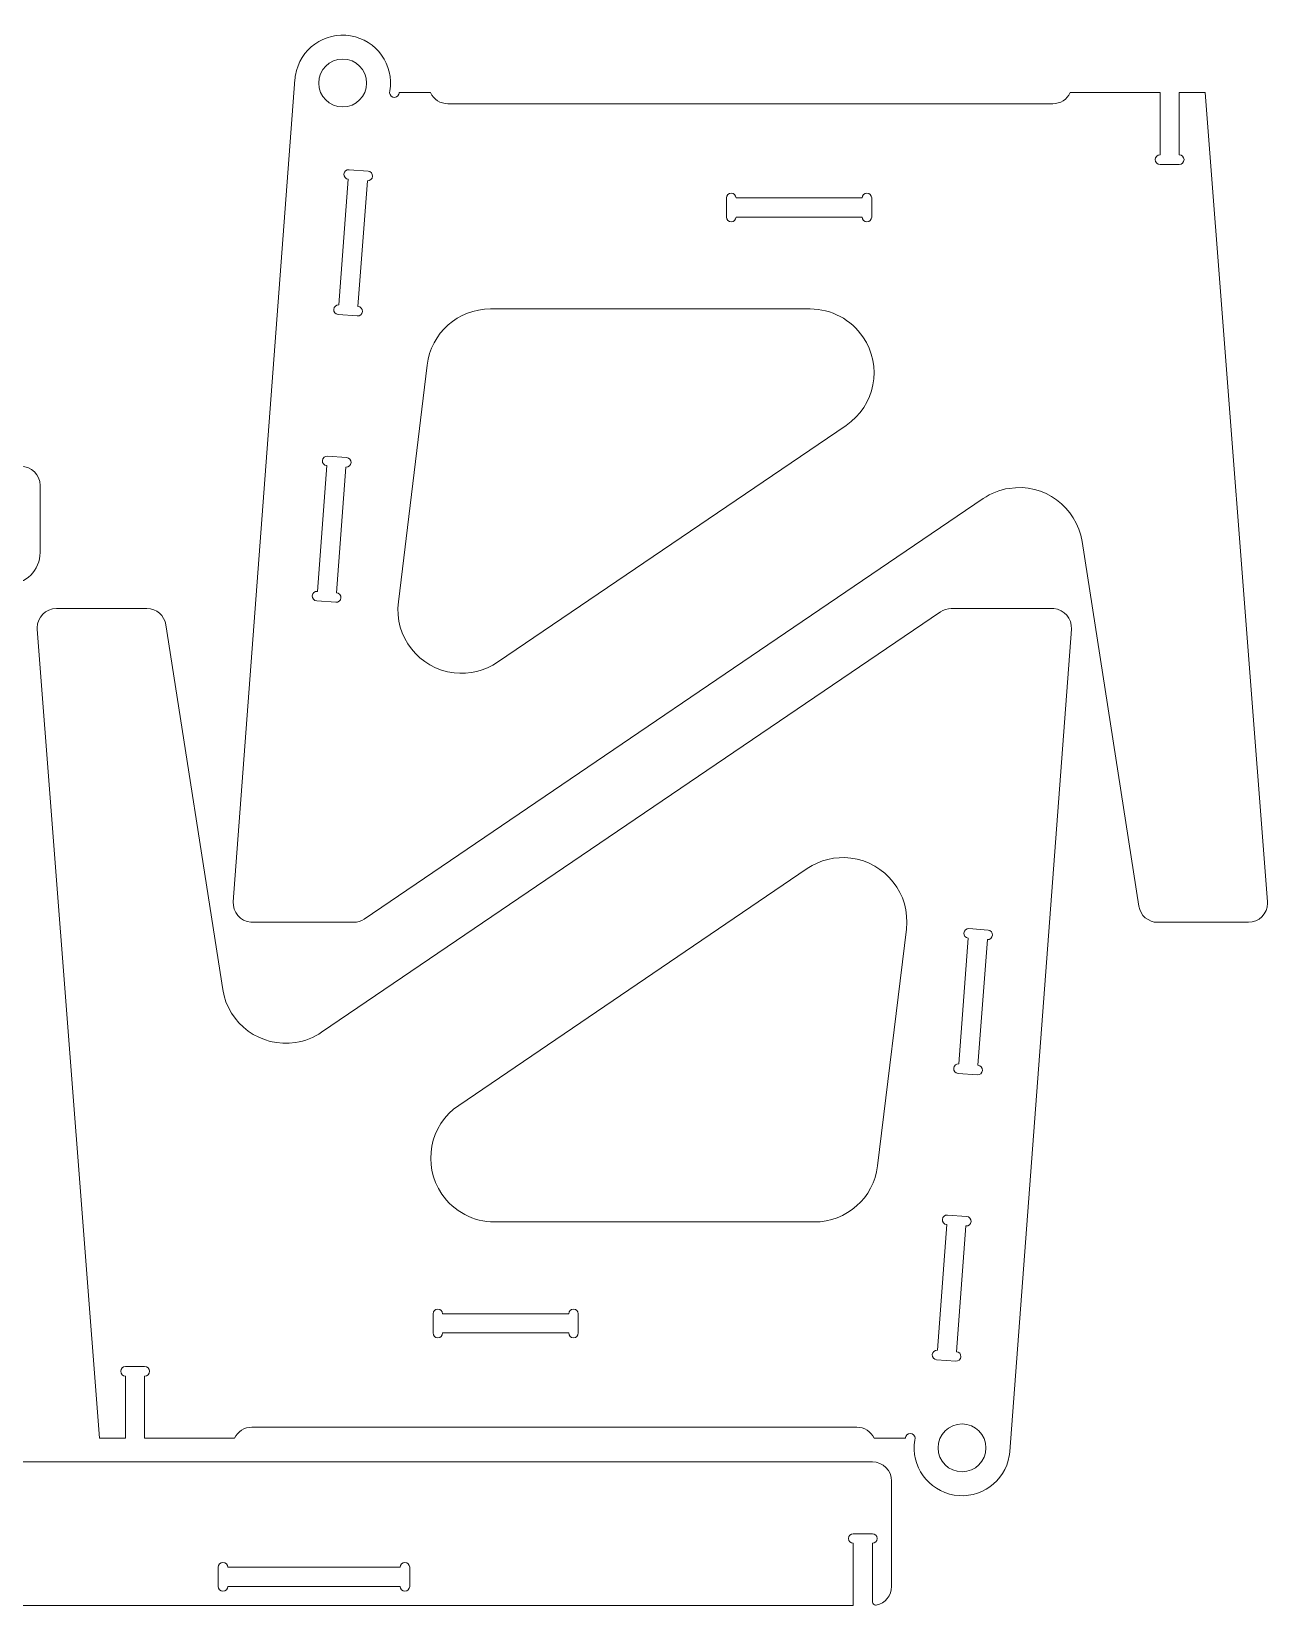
# Model space of a CAD drawing. Header units: millimetres. Extents: x -1109 to 1109, y -590 to 592.
# Drawn here: x 335 to 1109, y -394 to 592 of the extents above; entities that cross this region are included whole.
import ezdxf

# ---------------------------------------------------------------- set-up
doc = ezdxf.new("R2010")
doc.units = ezdxf.units.MM
doc.header["$MEASUREMENT"] = 0
doc.layers.add('layer 1', color=7, linetype='Continuous')

msp = doc.modelspace()

# ---------------------------------------------------------------- linework, layer by layer
at = {"layer": 'layer 1', "color": 250, "lineweight": 15}
for points, knots in [([(1041.7449, 514.9681), (1041.7449, 514.9681), (1041.7449, 553.9681), (1041.7449, 553.9681), (1041.7449, 553.9681), (1041.7449, 553.9681), (985.4699, 553.9681), (985.4699, 553.9681), (985.4699, 553.9681), (983.5152, 549.7026), (979.2536, 546.9679), (974.5614, 546.9679), (974.5614, 546.9679), (974.5614, 546.9679), (595.4955, 546.9679), (595.4955, 546.9679), (595.4955, 546.9679), (590.8032, 546.9679), (586.5417, 549.7026), (584.5869, 553.9681), (584.5869, 553.9681), (584.5869, 553.9681), (564.9382, 553.9681), (564.9382, 553.9681), (564.9382, 553.9681), (564.9382, 553.6007), (564.8706, 553.2366), (564.7397, 552.8936), (564.7397, 552.8936), (564.1458, 551.3467), (562.4108, 550.5735), (560.864, 551.1671), (560.864, 551.1671), (559.3171, 551.7605), (558.5441, 553.4956), (559.1373, 555.0426), (559.1373, 555.0426), (561.8576, 571.3862), (550.814, 586.8407), (534.4704, 589.5608), (534.4704, 589.5608), (518.1262, 592.2812), (502.6722, 581.2373), (499.9519, 564.8934), (499.9519, 564.8934), (499.8038, 564.0047), (499.6956, 563.1092), (499.6288, 562.2107), (499.6288, 562.2107), (499.6288, 562.2107), (460.9955, 46.8649), (460.9955, 46.8649), (460.9955, 46.8649), (460.5001, 40.2558), (465.4561, 34.497), (472.0646, 34.0016), (472.0646, 34.0016), (472.3629, 33.9788), (472.6626, 33.9678), (472.9617, 33.9678), (472.9617, 33.9678), (472.9617, 33.9678), (536.3377, 33.9678), (536.3377, 33.9678), (536.3377, 33.9678), (538.7423, 33.9678), (541.0919, 34.6906), (543.0818, 36.0425), (543.0818, 36.0425), (543.0818, 36.0425), (930.8335, 299.5103), (930.8335, 299.5103), (930.8335, 299.5103), (935.7303, 302.8375), (941.3045, 305.0362), (947.1536, 305.9481), (947.1536, 305.9481), (968.9817, 309.3501), (989.4346, 294.4132), (992.8369, 272.5855), (992.8369, 272.5855), (992.8369, 272.5855), (1028.4461, 44.1198), (1028.4461, 44.1198), (1028.4461, 44.1198), (1029.357, 38.2763), (1034.3889, 33.9678), (1040.3028, 33.9678), (1040.3028, 33.9678), (1040.3028, 33.9678), (1097.0697, 33.9678), (1097.0697, 33.9678), (1097.0697, 33.9678), (1103.6973, 33.9678), (1109.0696, 39.3408), (1109.0696, 45.9679), (1109.0696, 45.9679), (1109.0696, 46.2751), (1109.0579, 46.5817), (1109.0345, 46.8884), (1109.0345, 46.8884), (1109.0345, 46.8884), (1070.0284, 553.9681), (1070.0284, 553.9681), (1070.0284, 553.9681), (1070.0284, 553.9681), (1053.7448, 553.9681), (1053.7448, 553.9681), (1053.7448, 553.9681), (1053.7448, 553.9681), (1053.7448, 514.9681), (1053.7448, 514.9681), (1053.7448, 514.9681), (1055.4019, 514.9681), (1056.7448, 513.625), (1056.7448, 511.9681), (1056.7448, 511.9681), (1056.7448, 510.3112), (1055.4019, 508.9679), (1053.7448, 508.9679), (1053.7448, 508.9679), (1053.7448, 508.9679), (1041.7449, 508.9679), (1041.7449, 508.9679), (1041.7449, 508.9679), (1040.0885, 508.9679), (1038.7449, 510.3112), (1038.7449, 511.9681), (1038.7449, 511.9681), (1038.7449, 513.625), (1040.0885, 514.9681), (1041.7449, 514.9681)], [0, 0, 0, 0, 0.03030303, 0.03030303, 0.03030303, 0.03030303, 0.06060606, 0.06060606, 0.06060606, 0.06060606, 0.09090909, 0.09090909, 0.09090909, 0.09090909, 0.12121212, 0.12121212, 0.12121212, 0.12121212, 0.15151515, 0.15151515, 0.15151515, 0.15151515, 0.18181818, 0.18181818, 0.18181818, 0.18181818, 0.21212121, 0.21212121, 0.21212121, 0.21212121, 0.24242424, 0.24242424, 0.24242424, 0.24242424, 0.27272727, 0.27272727, 0.27272727, 0.27272727, 0.3030303, 0.3030303, 0.3030303, 0.3030303, 0.33333333, 0.33333333, 0.33333333, 0.33333333, 0.36363636, 0.36363636, 0.36363636, 0.36363636, 0.39393939, 0.39393939, 0.39393939, 0.39393939, 0.42424242, 0.42424242, 0.42424242, 0.42424242, 0.45454545, 0.45454545, 0.45454545, 0.45454545, 0.48484848, 0.48484848, 0.48484848, 0.48484848, 0.51515152, 0.51515152, 0.51515152, 0.51515152, 0.54545455, 0.54545455, 0.54545455, 0.54545455, 0.57575758, 0.57575758, 0.57575758, 0.57575758, 0.60606061, 0.60606061, 0.60606061, 0.60606061, 0.63636364, 0.63636364, 0.63636364, 0.63636364, 0.66666667, 0.66666667, 0.66666667, 0.66666667, 0.6969697, 0.6969697, 0.6969697, 0.6969697, 0.72727273, 0.72727273, 0.72727273, 0.72727273, 0.75757576, 0.75757576, 0.75757576, 0.75757576, 0.78787879, 0.78787879, 0.78787879, 0.78787879, 0.81818182, 0.81818182, 0.81818182, 0.81818182, 0.84848485, 0.84848485, 0.84848485, 0.84848485, 0.87878788, 0.87878788, 0.87878788, 0.87878788, 0.90909091, 0.90909091, 0.90909091, 0.90909091, 0.93939394, 0.93939394, 0.93939394, 0.93939394, 0.96969697, 0.96969697, 0.96969697, 0.96969697, 1, 1, 1, 1]), ([(-34.0695, 265.7466), (-34.0695, 254.7009), (-25.1151, 245.7464), (-14.0694, 245.7464), (-14.0694, 245.7464), (-14.0694, 245.7464), (319.9291, 245.7464), (319.9291, 245.7464), (319.9291, 245.7464), (330.9747, 245.7464), (339.9292, 254.7009), (339.9292, 265.7466), (339.9292, 265.7466), (339.9292, 265.7466), (339.9292, 307.7809), (339.9292, 307.7809), (339.9292, 307.7809), (339.9292, 314.4086), (334.5563, 319.7809), (327.9293, 319.7809), (327.9293, 319.7809), (327.9293, 319.7809), (327.9293, 302.3232), (327.9293, 302.3232), (327.9293, 302.3232), (327.9293, 300.6668), (326.5857, 299.3232), (324.9293, 299.3232), (324.9293, 299.3232), (323.2722, 299.3232), (321.9293, 300.6668), (321.9293, 302.3232), (321.9293, 302.3232), (321.9293, 302.3232), (315.9293, 302.3232), (315.9293, 302.3232), (315.9293, 302.3232), (314.2722, 302.3232), (312.9286, 303.6668), (312.9286, 305.3232), (312.9286, 305.3232), (312.9286, 306.9803), (314.2722, 308.3232), (315.9293, 308.3232), (315.9293, 308.3232), (315.9293, 308.3232), (315.9293, 556.8524), (315.9293, 556.8524), (315.9293, 556.8524), (315.9293, 556.8524), (238.9294, 556.8524), (238.9294, 556.8524), (238.9294, 556.8524), (237.2723, 556.8524), (235.9287, 558.1954), (235.9287, 559.8523), (235.9287, 559.8523), (235.9287, 559.8523), (235.9287, 578.0612), (235.9287, 578.0612), (235.9287, 578.0612), (235.9287, 584.6886), (230.5564, 590.0612), (223.9287, 590.0612), (223.9287, 590.0612), (223.9287, 590.0612), (81.9284, 590.0612), (81.9284, 590.0612), (81.9284, 590.0612), (75.3015, 590.0612), (69.9287, 584.6886), (69.9287, 578.0612), (69.9287, 578.0612), (69.9287, 578.0612), (69.9287, 559.8523), (69.9287, 559.8523), (69.9287, 559.8523), (69.9287, 558.1954), (68.5861, 556.8524), (66.9292, 556.8524), (66.9292, 556.8524), (66.9292, 556.8524), (-10.0696, 556.8524), (-10.0696, 556.8524), (-10.0696, 556.8524), (-10.0696, 556.8524), (-10.0696, 308.3232), (-10.0696, 308.3232), (-10.0696, 308.3232), (-8.4125, 308.3232), (-7.0696, 306.9803), (-7.0696, 305.3232), (-7.0696, 305.3232), (-7.0696, 303.6668), (-8.4125, 302.3232), (-10.0696, 302.3232), (-10.0696, 302.3232), (-10.0696, 302.3232), (-16.0696, 302.3232), (-16.0696, 302.3232), (-16.0696, 302.3232), (-16.0696, 300.6668), (-17.4125, 299.3232), (-19.0696, 299.3232), (-19.0696, 299.3232), (-20.7267, 299.3232), (-22.0696, 300.6668), (-22.0696, 302.3232), (-22.0696, 302.3232), (-22.0696, 302.3232), (-22.0696, 319.7809), (-22.0696, 319.7809), (-22.0696, 319.7809), (-28.6969, 319.7809), (-34.0695, 314.4086), (-34.0695, 307.7809), (-34.0695, 307.7809), (-34.0695, 307.7809), (-34.0695, 265.7466), (-34.0695, 265.7466)], [0, 0, 0, 0, 0.03333333, 0.03333333, 0.03333333, 0.03333333, 0.06666667, 0.06666667, 0.06666667, 0.06666667, 0.1, 0.1, 0.1, 0.1, 0.13333333, 0.13333333, 0.13333333, 0.13333333, 0.16666667, 0.16666667, 0.16666667, 0.16666667, 0.2, 0.2, 0.2, 0.2, 0.23333333, 0.23333333, 0.23333333, 0.23333333, 0.26666667, 0.26666667, 0.26666667, 0.26666667, 0.3, 0.3, 0.3, 0.3, 0.33333333, 0.33333333, 0.33333333, 0.33333333, 0.36666667, 0.36666667, 0.36666667, 0.36666667, 0.4, 0.4, 0.4, 0.4, 0.43333333, 0.43333333, 0.43333333, 0.43333333, 0.46666667, 0.46666667, 0.46666667, 0.46666667, 0.5, 0.5, 0.5, 0.5, 0.53333333, 0.53333333, 0.53333333, 0.53333333, 0.56666667, 0.56666667, 0.56666667, 0.56666667, 0.6, 0.6, 0.6, 0.6, 0.63333333, 0.63333333, 0.63333333, 0.63333333, 0.66666667, 0.66666667, 0.66666667, 0.66666667, 0.7, 0.7, 0.7, 0.7, 0.73333333, 0.73333333, 0.73333333, 0.73333333, 0.76666667, 0.76666667, 0.76666667, 0.76666667, 0.8, 0.8, 0.8, 0.8, 0.83333333, 0.83333333, 0.83333333, 0.83333333, 0.86666667, 0.86666667, 0.86666667, 0.86666667, 0.9, 0.9, 0.9, 0.9, 0.93333333, 0.93333333, 0.93333333, 0.93333333, 0.96666667, 0.96666667, 0.96666667, 0.96666667, 1, 1, 1, 1]), ([(544.5446, 559.9681), (544.5446, 568.2522), (537.8287, 574.9679), (529.5446, 574.9679), (529.5446, 574.9679), (521.2605, 574.9679), (514.5447, 568.2522), (514.5447, 559.9681), (514.5447, 559.9681), (514.5447, 551.6838), (521.2605, 544.968), (529.5446, 544.968), (529.5446, 544.968), (537.8287, 544.968), (544.5446, 551.6838), (544.5446, 559.9681), (544.5446, 559.9681), (544.5446, 559.9681), (544.5446, 559.9681), (544.5446, 559.9681)], [0, 0, 0, 0, 0.2, 0.2, 0.2, 0.2, 0.4, 0.4, 0.4, 0.4, 0.6, 0.6, 0.6, 0.6, 0.8, 0.8, 0.8, 0.8, 1, 1, 1, 1]), ([(533.4955, 505.6581), (533.4955, 505.6581), (545.4623, 504.761), (545.4623, 504.761), (545.4623, 504.761), (547.1146, 504.6373), (548.3535, 503.1974), (548.2294, 501.5453), (548.2294, 501.5453), (548.1054, 499.8932), (546.6661, 498.6542), (545.0138, 498.7779), (545.0138, 498.7779), (545.0138, 498.7779), (539.1075, 419.999), (539.1075, 419.999), (539.1075, 419.999), (540.7598, 419.8752), (541.9993, 418.4353), (541.8753, 416.7834), (541.8753, 416.7834), (541.7513, 415.1308), (540.3112, 413.8919), (538.659, 414.0159), (538.659, 414.0159), (538.659, 414.0159), (526.6928, 414.9129), (526.6928, 414.9129), (526.6928, 414.9129), (525.0405, 415.0367), (523.8017, 416.4764), (523.9257, 418.1285), (523.9257, 418.1285), (524.0497, 419.7808), (525.4891, 421.02), (527.1413, 420.8961), (527.1413, 420.8961), (527.1413, 420.8961), (533.0469, 499.675), (533.0469, 499.675), (533.0469, 499.675), (531.3946, 499.799), (530.1558, 501.2385), (530.2798, 502.891), (530.2798, 502.891), (530.4038, 504.5432), (531.8432, 505.7821), (533.4955, 505.6581)], [0, 0, 0, 0, 0.08333333, 0.08333333, 0.08333333, 0.08333333, 0.16666667, 0.16666667, 0.16666667, 0.16666667, 0.25, 0.25, 0.25, 0.25, 0.33333333, 0.33333333, 0.33333333, 0.33333333, 0.41666667, 0.41666667, 0.41666667, 0.41666667, 0.5, 0.5, 0.5, 0.5, 0.58333333, 0.58333333, 0.58333333, 0.58333333, 0.66666667, 0.66666667, 0.66666667, 0.66666667, 0.75, 0.75, 0.75, 0.75, 0.83333333, 0.83333333, 0.83333333, 0.83333333, 0.91666667, 0.91666667, 0.91666667, 0.91666667, 1, 1, 1, 1]), ([(861.0282, 487.9678), (861.0282, 487.9678), (861.0282, 475.9682), (861.0282, 475.9682), (861.0282, 475.9682), (861.0282, 474.3111), (859.6854, 472.9681), (858.0283, 472.9681), (858.0283, 472.9681), (856.3719, 472.9681), (855.0283, 474.3111), (855.0283, 475.9682), (855.0283, 475.9682), (855.0283, 475.9682), (776.0288, 475.9682), (776.0288, 475.9682), (776.0288, 475.9682), (776.0288, 474.3111), (774.6852, 472.9681), (773.0288, 472.9681), (773.0288, 472.9681), (771.3717, 472.9681), (770.0288, 474.3111), (770.0288, 475.9682), (770.0288, 475.9682), (770.0288, 475.9682), (770.0288, 487.9678), (770.0288, 487.9678), (770.0288, 487.9678), (770.0288, 489.6248), (771.3717, 490.9678), (773.0288, 490.9678), (773.0288, 490.9678), (774.6852, 490.9678), (776.0288, 489.6248), (776.0288, 487.9678), (776.0288, 487.9678), (776.0288, 487.9678), (855.0283, 487.9678), (855.0283, 487.9678), (855.0283, 487.9678), (855.0283, 489.6248), (856.3719, 490.9678), (858.0283, 490.9678), (858.0283, 490.9678), (859.6854, 490.9678), (861.0282, 489.6248), (861.0282, 487.9678)], [0, 0, 0, 0, 0.08333333, 0.08333333, 0.08333333, 0.08333333, 0.16666667, 0.16666667, 0.16666667, 0.16666667, 0.25, 0.25, 0.25, 0.25, 0.33333333, 0.33333333, 0.33333333, 0.33333333, 0.41666667, 0.41666667, 0.41666667, 0.41666667, 0.5, 0.5, 0.5, 0.5, 0.58333333, 0.58333333, 0.58333333, 0.58333333, 0.66666667, 0.66666667, 0.66666667, 0.66666667, 0.75, 0.75, 0.75, 0.75, 0.83333333, 0.83333333, 0.83333333, 0.83333333, 0.91666667, 0.91666667, 0.91666667, 0.91666667, 1, 1, 1, 1]), ([(622.1329, 418.386), (622.1329, 418.386), (822.4783, 418.386), (822.4783, 418.386), (822.4783, 418.386), (835.7275, 418.386), (848.1174, 411.8254), (855.5637, 400.8665), (855.5637, 400.8665), (867.9791, 382.5939), (863.2311, 357.7164), (844.959, 345.3009), (844.959, 345.3009), (844.959, 345.3009), (626.6019, 196.9325), (626.6019, 196.9325), (626.6019, 196.9325), (618.6017, 191.4962), (608.9031, 189.1432), (599.3009, 190.309), (599.3009, 190.309), (577.3708, 192.9714), (561.7508, 212.9075), (564.4131, 234.8382), (564.4131, 234.8382), (564.4131, 234.8382), (582.4241, 383.2064), (582.4241, 383.2064), (582.4241, 383.2064), (584.8618, 403.286), (601.9054, 418.386), (622.1329, 418.386)], [0, 0, 0, 0, 0.125, 0.125, 0.125, 0.125, 0.25, 0.25, 0.25, 0.25, 0.375, 0.375, 0.375, 0.375, 0.5, 0.5, 0.5, 0.5, 0.625, 0.625, 0.625, 0.625, 0.75, 0.75, 0.75, 0.75, 0.875, 0.875, 0.875, 0.875, 1, 1, 1, 1]), ([(520.0396, 326.1619), (520.0396, 326.1619), (532.0058, 325.2649), (532.0058, 325.2649), (532.0058, 325.2649), (533.6581, 325.1413), (534.8969, 323.7012), (534.7736, 322.0489), (534.7736, 322.0489), (534.6496, 320.3967), (533.2095, 319.1578), (531.5573, 319.2817), (531.5573, 319.2817), (531.5573, 319.2817), (525.6517, 240.5027), (525.6517, 240.5027), (525.6517, 240.5027), (527.3039, 240.379), (528.5428, 238.9389), (528.4195, 237.287), (528.4195, 237.287), (528.2954, 235.6347), (526.8554, 234.3952), (525.2031, 234.5192), (525.2031, 234.5192), (525.2031, 234.5192), (513.2369, 235.4167), (513.2369, 235.4167), (513.2369, 235.4167), (511.5847, 235.5404), (510.3458, 236.9804), (510.4698, 238.6323), (510.4698, 238.6323), (510.5932, 240.2846), (512.0332, 241.5238), (513.6855, 241.3998), (513.6855, 241.3998), (513.6855, 241.3998), (519.5911, 320.1788), (519.5911, 320.1788), (519.5911, 320.1788), (517.9388, 320.3026), (516.6999, 321.7422), (516.824, 323.3944), (516.824, 323.3944), (516.9473, 325.0467), (518.3873, 326.2859), (520.0396, 326.1619)], [0, 0, 0, 0, 0.08333333, 0.08333333, 0.08333333, 0.08333333, 0.16666667, 0.16666667, 0.16666667, 0.16666667, 0.25, 0.25, 0.25, 0.25, 0.33333333, 0.33333333, 0.33333333, 0.33333333, 0.41666667, 0.41666667, 0.41666667, 0.41666667, 0.5, 0.5, 0.5, 0.5, 0.58333333, 0.58333333, 0.58333333, 0.58333333, 0.66666667, 0.66666667, 0.66666667, 0.66666667, 0.75, 0.75, 0.75, 0.75, 0.83333333, 0.83333333, 0.83333333, 0.83333333, 0.91666667, 0.91666667, 0.91666667, 0.91666667, 1, 1, 1, 1]), ([(393.4471, -244.4139), (391.79, -244.4139), (390.4471, -245.7571), (390.4471, -247.4139), (390.4471, -247.4139), (390.4471, -249.0706), (391.79, -250.4139), (393.4471, -250.4139), (393.4471, -250.4139), (393.4471, -250.4139), (393.4471, -289.4141), (393.4471, -289.4141), (393.4471, -289.4141), (393.4471, -289.4141), (377.1635, -289.4141), (377.1635, -289.4141), (377.1635, -289.4141), (377.1635, -289.4141), (338.1574, 217.6656), (338.1574, 217.6656), (338.1574, 217.6656), (338.134, 217.9719), (338.1223, 218.2789), (338.1223, 218.5862), (338.1223, 218.5862), (338.1223, 225.2135), (343.4946, 230.5861), (350.1222, 230.5861), (350.1222, 230.5861), (350.1222, 230.5861), (406.8891, 230.5861), (406.8891, 230.5861), (406.8891, 230.5861), (412.803, 230.5861), (417.8349, 226.2774), (418.7459, 220.4341), (418.7459, 220.4341), (418.7459, 220.4341), (454.3551, -8.0314), (454.3551, -8.0314), (454.3551, -8.0314), (457.7573, -29.8592), (478.2103, -44.7961), (500.0384, -41.3937), (500.0384, -41.3937), (505.8875, -40.4821), (511.4617, -38.2835), (516.3585, -34.9562), (516.3585, -34.9562), (516.3585, -34.9562), (904.1102, 228.5115), (904.1102, 228.5115), (904.1102, 228.5115), (906.1001, 229.8634), (908.4497, 230.5861), (910.8543, 230.5861), (910.8543, 230.5861), (910.8543, 230.5861), (974.2303, 230.5861), (974.2303, 230.5861), (974.2303, 230.5861), (974.5294, 230.5861), (974.8291, 230.5748), (975.1274, 230.5524), (975.1274, 230.5524), (981.7358, 230.057), (986.6919, 224.2978), (986.1965, 217.6891), (986.1965, 217.6891), (986.1965, 217.6891), (947.5632, -297.6565), (947.5632, -297.6565), (947.5632, -297.6565), (947.4964, -298.5553), (947.3882, -299.4503), (947.2401, -300.3395), (947.2401, -300.3395), (944.5198, -316.683), (929.0658, -327.727), (912.7216, -325.0067), (912.7216, -325.0067), (896.378, -322.2865), (885.3345, -306.8321), (888.0547, -290.4882), (888.0547, -290.4882), (888.6479, -288.9414), (887.8749, -287.2064), (886.328, -286.6129), (886.328, -286.6129), (884.7812, -286.0193), (883.0462, -286.7923), (882.4523, -288.3392), (882.4523, -288.3392), (882.3214, -288.6823), (882.2538, -289.0465), (882.2538, -289.4141), (882.2538, -289.4141), (882.2538, -289.4141), (862.605, -289.4141), (862.605, -289.4141), (862.605, -289.4141), (860.6503, -285.1483), (856.3888, -282.414), (851.6965, -282.414), (851.6965, -282.414), (851.6965, -282.414), (472.6306, -282.414), (472.6306, -282.414), (472.6306, -282.414), (467.9384, -282.414), (463.6768, -285.1483), (461.7221, -289.4141), (461.7221, -289.4141), (461.7221, -289.4141), (405.447, -289.4141), (405.447, -289.4141), (405.447, -289.4141), (405.447, -289.4141), (405.447, -250.4139), (405.447, -250.4139), (405.447, -250.4139), (407.1034, -250.4139), (408.447, -249.0706), (408.447, -247.4139), (408.447, -247.4139), (408.447, -245.7571), (407.1034, -244.4139), (405.447, -244.4139), (405.447, -244.4139), (405.447, -244.4139), (393.4471, -244.4139), (393.4471, -244.4139)], [0, 0, 0, 0, 0.03030303, 0.03030303, 0.03030303, 0.03030303, 0.06060606, 0.06060606, 0.06060606, 0.06060606, 0.09090909, 0.09090909, 0.09090909, 0.09090909, 0.12121212, 0.12121212, 0.12121212, 0.12121212, 0.15151515, 0.15151515, 0.15151515, 0.15151515, 0.18181818, 0.18181818, 0.18181818, 0.18181818, 0.21212121, 0.21212121, 0.21212121, 0.21212121, 0.24242424, 0.24242424, 0.24242424, 0.24242424, 0.27272727, 0.27272727, 0.27272727, 0.27272727, 0.3030303, 0.3030303, 0.3030303, 0.3030303, 0.33333333, 0.33333333, 0.33333333, 0.33333333, 0.36363636, 0.36363636, 0.36363636, 0.36363636, 0.39393939, 0.39393939, 0.39393939, 0.39393939, 0.42424242, 0.42424242, 0.42424242, 0.42424242, 0.45454545, 0.45454545, 0.45454545, 0.45454545, 0.48484848, 0.48484848, 0.48484848, 0.48484848, 0.51515152, 0.51515152, 0.51515152, 0.51515152, 0.54545455, 0.54545455, 0.54545455, 0.54545455, 0.57575758, 0.57575758, 0.57575758, 0.57575758, 0.60606061, 0.60606061, 0.60606061, 0.60606061, 0.63636364, 0.63636364, 0.63636364, 0.63636364, 0.66666667, 0.66666667, 0.66666667, 0.66666667, 0.6969697, 0.6969697, 0.6969697, 0.6969697, 0.72727273, 0.72727273, 0.72727273, 0.72727273, 0.75757576, 0.75757576, 0.75757576, 0.75757576, 0.78787879, 0.78787879, 0.78787879, 0.78787879, 0.81818182, 0.81818182, 0.81818182, 0.81818182, 0.84848485, 0.84848485, 0.84848485, 0.84848485, 0.87878788, 0.87878788, 0.87878788, 0.87878788, 0.90909091, 0.90909091, 0.90909091, 0.90909091, 0.93939394, 0.93939394, 0.93939394, 0.93939394, 0.96969697, 0.96969697, 0.96969697, 0.96969697, 1, 1, 1, 1]), ([(864.7679, -118.6524), (862.3301, -138.7318), (845.2866, -153.8316), (825.0591, -153.8316), (825.0591, -153.8316), (825.0591, -153.8316), (624.7137, -153.8316), (624.7137, -153.8316), (624.7137, -153.8316), (611.4645, -153.8316), (599.0746, -147.2711), (591.6283, -136.3123), (591.6283, -136.3123), (579.2129, -118.0399), (583.9609, -93.1621), (602.233, -80.7467), (602.233, -80.7467), (602.233, -80.7467), (820.5901, 67.6214), (820.5901, 67.6214), (820.5901, 67.6214), (828.5903, 73.0574), (838.2889, 75.4105), (847.8911, 74.2449), (847.8911, 74.2449), (869.8212, 71.5826), (885.4412, 51.6462), (882.7789, 29.7161), (882.7789, 29.7161), (882.7789, 29.7161), (864.7679, -118.6524), (864.7679, -118.6524)], [0, 0, 0, 0, 0.125, 0.125, 0.125, 0.125, 0.25, 0.25, 0.25, 0.25, 0.375, 0.375, 0.375, 0.375, 0.5, 0.5, 0.5, 0.5, 0.625, 0.625, 0.625, 0.625, 0.75, 0.75, 0.75, 0.75, 0.875, 0.875, 0.875, 0.875, 1, 1, 1, 1]), ([(927.1524, -61.6078), (927.1524, -61.6078), (915.1862, -60.7107), (915.1862, -60.7107), (915.1862, -60.7107), (913.5339, -60.587), (912.2951, -59.147), (912.4183, -57.4947), (912.4183, -57.4947), (912.5423, -55.8424), (913.9825, -54.6036), (915.6348, -54.7276), (915.6348, -54.7276), (915.6348, -54.7276), (921.5403, 24.0513), (921.5403, 24.0513), (921.5403, 24.0513), (919.8881, 24.1753), (918.6492, 25.6151), (918.7725, 27.2673), (918.7725, 27.2673), (918.8966, 28.9195), (920.3366, 30.1585), (921.9889, 30.0347), (921.9889, 30.0347), (921.9889, 30.0347), (933.9551, 29.1377), (933.9551, 29.1377), (933.9551, 29.1377), (935.6074, 29.0137), (936.8462, 27.5739), (936.7222, 25.9216), (936.7222, 25.9216), (936.5989, 24.2694), (935.1588, 23.0305), (933.5065, 23.1542), (933.5065, 23.1542), (933.5065, 23.1542), (927.6009, -55.6247), (927.6009, -55.6247), (927.6009, -55.6247), (929.2532, -55.7484), (930.4921, -57.1881), (930.3681, -58.8404), (930.3681, -58.8404), (930.2447, -60.4926), (928.8047, -61.7315), (927.1524, -61.6078)], [0, 0, 0, 0, 0.08333333, 0.08333333, 0.08333333, 0.08333333, 0.16666667, 0.16666667, 0.16666667, 0.16666667, 0.25, 0.25, 0.25, 0.25, 0.33333333, 0.33333333, 0.33333333, 0.33333333, 0.41666667, 0.41666667, 0.41666667, 0.41666667, 0.5, 0.5, 0.5, 0.5, 0.58333333, 0.58333333, 0.58333333, 0.58333333, 0.66666667, 0.66666667, 0.66666667, 0.66666667, 0.75, 0.75, 0.75, 0.75, 0.83333333, 0.83333333, 0.83333333, 0.83333333, 0.91666667, 0.91666667, 0.91666667, 0.91666667, 1, 1, 1, 1]), ([(913.6965, -241.1042), (913.6965, -241.1042), (901.7297, -240.2071), (901.7297, -240.2071), (901.7297, -240.2071), (900.0774, -240.0831), (898.8384, -238.6433), (898.9626, -236.9911), (898.9626, -236.9911), (899.0866, -235.3392), (900.5258, -234.1), (902.1782, -234.2236), (902.1782, -234.2236), (902.1782, -234.2236), (908.0845, -155.4446), (908.0845, -155.4446), (908.0845, -155.4446), (906.4322, -155.321), (905.1927, -153.8813), (905.3167, -152.229), (905.3167, -152.229), (905.4407, -150.5767), (906.8808, -149.3379), (908.533, -149.4619), (908.533, -149.4619), (908.533, -149.4619), (920.4992, -150.359), (920.4992, -150.359), (920.4992, -150.359), (922.1515, -150.4827), (923.3903, -151.9224), (923.2663, -153.5746), (923.2663, -153.5746), (923.1423, -155.2269), (921.7029, -156.4658), (920.0507, -156.3417), (920.0507, -156.3417), (920.0507, -156.3417), (914.1451, -235.1207), (914.1451, -235.1207), (914.1451, -235.1207), (915.7974, -235.2448), (917.0362, -236.6845), (916.9122, -238.3367), (916.9122, -238.3367), (916.7882, -239.989), (915.3488, -241.2279), (913.6965, -241.1042)], [0, 0, 0, 0, 0.08333333, 0.08333333, 0.08333333, 0.08333333, 0.16666667, 0.16666667, 0.16666667, 0.16666667, 0.25, 0.25, 0.25, 0.25, 0.33333333, 0.33333333, 0.33333333, 0.33333333, 0.41666667, 0.41666667, 0.41666667, 0.41666667, 0.5, 0.5, 0.5, 0.5, 0.58333333, 0.58333333, 0.58333333, 0.58333333, 0.66666667, 0.66666667, 0.66666667, 0.66666667, 0.75, 0.75, 0.75, 0.75, 0.83333333, 0.83333333, 0.83333333, 0.83333333, 0.91666667, 0.91666667, 0.91666667, 0.91666667, 1, 1, 1, 1]), ([(586.1637, -223.414), (586.1637, -223.414), (586.1637, -211.4137), (586.1637, -211.4137), (586.1637, -211.4137), (586.1637, -209.7573), (587.5066, -208.4137), (589.1637, -208.4137), (589.1637, -208.4137), (590.8201, -208.4137), (592.1637, -209.7573), (592.1637, -211.4137), (592.1637, -211.4137), (592.1637, -211.4137), (671.1632, -211.4137), (671.1632, -211.4137), (671.1632, -211.4137), (671.1632, -209.7573), (672.5068, -208.4137), (674.1632, -208.4137), (674.1632, -208.4137), (675.8203, -208.4137), (677.1632, -209.7573), (677.1632, -211.4137), (677.1632, -211.4137), (677.1632, -211.4137), (677.1632, -223.414), (677.1632, -223.414), (677.1632, -223.414), (677.1632, -225.0707), (675.8203, -226.414), (674.1632, -226.414), (674.1632, -226.414), (672.5068, -226.414), (671.1632, -225.0707), (671.1632, -223.414), (671.1632, -223.414), (671.1632, -223.414), (592.1637, -223.414), (592.1637, -223.414), (592.1637, -223.414), (592.1637, -225.0707), (590.8201, -226.414), (589.1637, -226.414), (589.1637, -226.414), (587.5066, -226.414), (586.1637, -225.0707), (586.1637, -223.414)], [0, 0, 0, 0, 0.08333333, 0.08333333, 0.08333333, 0.08333333, 0.16666667, 0.16666667, 0.16666667, 0.16666667, 0.25, 0.25, 0.25, 0.25, 0.33333333, 0.33333333, 0.33333333, 0.33333333, 0.41666667, 0.41666667, 0.41666667, 0.41666667, 0.5, 0.5, 0.5, 0.5, 0.58333333, 0.58333333, 0.58333333, 0.58333333, 0.66666667, 0.66666667, 0.66666667, 0.66666667, 0.75, 0.75, 0.75, 0.75, 0.83333333, 0.83333333, 0.83333333, 0.83333333, 0.91666667, 0.91666667, 0.91666667, 0.91666667, 1, 1, 1, 1]), ([(902.6474, -295.414), (902.6474, -303.6981), (909.3633, -310.414), (917.6474, -310.414), (917.6474, -310.414), (925.9315, -310.414), (932.6473, -303.6981), (932.6473, -295.414), (932.6473, -295.414), (932.6473, -287.1296), (925.9315, -280.4141), (917.6474, -280.4141), (917.6474, -280.4141), (909.3633, -280.4141), (902.6474, -287.1296), (902.6474, -295.414), (902.6474, -295.414), (902.6474, -295.414), (902.6474, -295.414), (902.6474, -295.414)], [0, 0, 0, 0, 0.2, 0.2, 0.2, 0.2, 0.4, 0.4, 0.4, 0.4, 0.6, 0.6, 0.6, 0.6, 0.8, 0.8, 0.8, 0.8, 1, 1, 1, 1]), ([(161.5101, -392.0069), (161.5101, -392.0069), (161.5101, -355.2092), (161.5101, -355.2092), (161.5101, -355.2092), (159.8531, -355.2092), (158.5102, -353.8663), (158.5102, -352.2092), (158.5102, -352.2092), (158.5102, -350.5521), (159.8531, -349.2092), (161.5101, -349.2092), (161.5101, -349.2092), (161.5101, -349.2092), (173.5101, -349.2092), (173.5101, -349.2092), (173.5101, -349.2092), (175.1668, -349.2092), (176.5101, -350.5521), (176.5101, -352.2092), (176.5101, -352.2092), (176.5101, -353.8663), (175.1668, -355.2092), (173.5101, -355.2092), (173.5101, -355.2092), (173.5101, -355.2092), (173.5101, -394.209), (173.5101, -394.209), (173.5101, -394.209), (173.5101, -394.209), (849.5103, -394.209), (849.5103, -394.209), (849.5103, -394.209), (849.5103, -394.209), (849.5103, -355.2092), (849.5103, -355.2092), (849.5103, -355.2092), (847.8532, -355.2092), (846.5103, -353.8663), (846.5103, -352.2092), (846.5103, -352.2092), (846.5103, -350.5521), (847.8532, -349.2092), (849.5103, -349.2092), (849.5103, -349.2092), (849.5103, -349.2092), (861.5102, -349.2092), (861.5102, -349.2092), (861.5102, -349.2092), (863.1666, -349.2092), (864.5102, -350.5521), (864.5102, -352.2092), (864.5102, -352.2092), (864.5102, -353.8663), (863.1666, -355.2092), (861.5102, -355.2092), (861.5102, -355.2092), (861.5102, -355.2092), (861.5102, -392.0069), (861.5102, -392.0069), (861.5102, -392.0069), (861.5102, -393.1114), (862.4053, -394.0072), (863.5098, -394.0072), (863.5098, -394.0072), (863.6441, -394.0072), (863.7784, -393.9934), (863.9101, -393.9665), (863.9101, -393.9665), (869.4973, -392.8262), (873.5102, -387.9114), (873.5102, -382.2091), (873.5102, -382.2091), (873.5102, -382.2091), (873.5102, -316.2093), (873.5102, -316.2093), (873.5102, -316.2093), (873.5102, -309.5817), (868.1372, -304.2094), (861.5102, -304.2094), (861.5102, -304.2094), (861.5102, -304.2094), (161.5101, -304.2094), (161.5101, -304.2094), (161.5101, -304.2094), (154.8825, -304.2094), (149.5102, -309.5817), (149.5102, -316.2093), (149.5102, -316.2093), (149.5102, -316.2093), (149.5102, -382.2091), (149.5102, -382.2091), (149.5102, -382.2091), (149.5102, -387.9114), (153.523, -392.8262), (159.1099, -393.9665), (159.1099, -393.9665), (160.192, -394.1877), (161.2487, -393.4897), (161.4695, -392.4073), (161.4695, -392.4073), (161.4964, -392.2757), (161.5101, -392.1413), (161.5101, -392.0069)], [0, 0, 0, 0, 0.03846154, 0.03846154, 0.03846154, 0.03846154, 0.07692308, 0.07692308, 0.07692308, 0.07692308, 0.11538462, 0.11538462, 0.11538462, 0.11538462, 0.15384615, 0.15384615, 0.15384615, 0.15384615, 0.19230769, 0.19230769, 0.19230769, 0.19230769, 0.23076923, 0.23076923, 0.23076923, 0.23076923, 0.26923077, 0.26923077, 0.26923077, 0.26923077, 0.30769231, 0.30769231, 0.30769231, 0.30769231, 0.34615385, 0.34615385, 0.34615385, 0.34615385, 0.38461538, 0.38461538, 0.38461538, 0.38461538, 0.42307692, 0.42307692, 0.42307692, 0.42307692, 0.46153846, 0.46153846, 0.46153846, 0.46153846, 0.5, 0.5, 0.5, 0.5, 0.53846154, 0.53846154, 0.53846154, 0.53846154, 0.57692308, 0.57692308, 0.57692308, 0.57692308, 0.61538462, 0.61538462, 0.61538462, 0.61538462, 0.65384615, 0.65384615, 0.65384615, 0.65384615, 0.69230769, 0.69230769, 0.69230769, 0.69230769, 0.73076923, 0.73076923, 0.73076923, 0.73076923, 0.76923077, 0.76923077, 0.76923077, 0.76923077, 0.80769231, 0.80769231, 0.80769231, 0.80769231, 0.84615385, 0.84615385, 0.84615385, 0.84615385, 0.88461538, 0.88461538, 0.88461538, 0.88461538, 0.92307692, 0.92307692, 0.92307692, 0.92307692, 0.96153846, 0.96153846, 0.96153846, 0.96153846, 1, 1, 1, 1]), ([(565.5104, -370.2126), (565.5104, -368.5558), (566.8533, -367.2126), (568.5104, -367.2126), (568.5104, -367.2126), (570.1668, -367.2126), (571.5104, -368.5558), (571.5104, -370.2126), (571.5104, -370.2126), (571.5104, -370.2126), (571.5104, -382.2125), (571.5104, -382.2125), (571.5104, -382.2125), (571.5104, -383.8696), (570.1668, -385.2125), (568.5104, -385.2125), (568.5104, -385.2125), (566.8533, -385.2125), (565.5104, -383.8696), (565.5104, -382.2125), (565.5104, -382.2125), (565.5104, -382.2125), (457.5101, -382.2125), (457.5101, -382.2125), (457.5101, -382.2125), (457.5101, -383.8696), (456.1668, -385.2125), (454.5101, -385.2125), (454.5101, -385.2125), (452.8529, -385.2125), (451.51, -383.8696), (451.51, -382.2125), (451.51, -382.2125), (451.51, -382.2125), (451.51, -370.2126), (451.51, -370.2126), (451.51, -370.2126), (451.51, -368.5558), (452.8529, -367.2126), (454.5101, -367.2126), (454.5101, -367.2126), (456.1668, -367.2126), (457.5101, -368.5558), (457.5101, -370.2126), (457.5101, -370.2126), (457.5101, -370.2126), (565.5104, -370.2126), (565.5104, -370.2126)], [0, 0, 0, 0, 0.08333333, 0.08333333, 0.08333333, 0.08333333, 0.16666667, 0.16666667, 0.16666667, 0.16666667, 0.25, 0.25, 0.25, 0.25, 0.33333333, 0.33333333, 0.33333333, 0.33333333, 0.41666667, 0.41666667, 0.41666667, 0.41666667, 0.5, 0.5, 0.5, 0.5, 0.58333333, 0.58333333, 0.58333333, 0.58333333, 0.66666667, 0.66666667, 0.66666667, 0.66666667, 0.75, 0.75, 0.75, 0.75, 0.83333333, 0.83333333, 0.83333333, 0.83333333, 0.91666667, 0.91666667, 0.91666667, 0.91666667, 1, 1, 1, 1])]:
    msp.add_open_spline(points, degree=3, knots=knots, dxfattribs=at)

doc.saveas('drawing.dxf')
